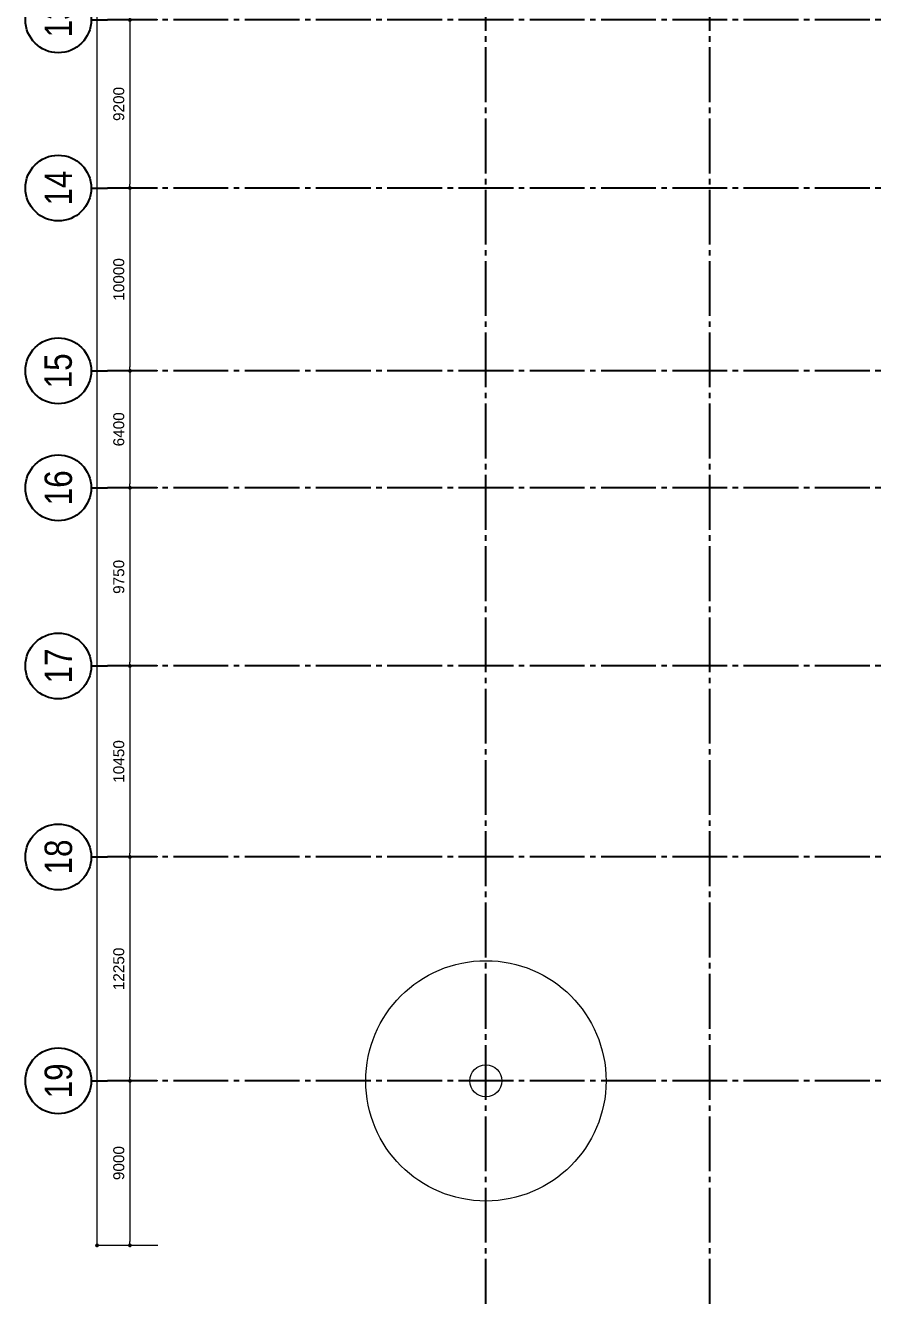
# Model space of a CAD drawing. Header units: millimetres. Extents: x 3014920 to 3563667, y -1638653 to -1356471.
# Drawn here: x 3014920 to 3061496, y -1542374 to -1472874 of the extents above; entities that cross this region are included whole.
import ezdxf
from ezdxf.enums import TextEntityAlignment as Align

# ---------------------------------------------------------------- set-up
doc = ezdxf.new("R2010")
doc.units = ezdxf.units.MM
doc.header["$MEASUREMENT"] = 0
doc.header["$PDMODE"] = 2
doc.linetypes.add('CHG_XX_Luoi truc$0$MB_Luoi truc$0$Center101', pattern=[13, 10, -1, 1, -1])
doc.layers.get('0').update_dxf_attribs({"lineweight": 9})
doc.layers.get('Defpoints').update_dxf_attribs({"color": 10, "lineweight": 0})
for name, color, linetype, lineweight in [('CHG_XX_Cot_Ham 2$0$MB_Luoi truc$0$Dim 300', 1, 'Continuous', 5), ('CHG_XX_Cot_Ham 2$0$NS-DuongBao', 3, 'Continuous', 18), ('CHG_XX_Cot_Ham 2$0$NS-Pier-H2', 150, 'Continuous', 13), ('CHG_XX_Damsan_Ham 2$0$CHG_XX_Damsan_Ham 2$0$DBAO', 3, 'Continuous', 13), ('CHG_XX_Damsan_Ham 2$0$HATCH', 57, 'Continuous', 9)]:
    doc.layers.add(name, color=color, linetype=linetype, lineweight=lineweight)
doc.layers.add('CHG_XX_Luoi truc$0$Grid', color=34, linetype='Continuous')
doc.layers.add('CHG_XX_Luoi truc$0$Grid Line', color=8, linetype='CHG_XX_Luoi truc$0$MB_Luoi truc$0$Center101')
doc.styles.add('CHG_XX_Cot_Ham 2$0$MB_Luoi truc$0$Arial_C', font='arial.ttf')
doc.styles.add('CHG_XX_Luoi truc$0$MB_Luoi truc$0$Grid A-F$0$VNI-HelveCB', font='VHELVCB_0.TTF')
doc.dimstyles.new('CHG_XX_Cot_Ham 2$0$MB_Luoi truc$0$Dim 300 (A1-A2)', dxfattribs={"dimscale": 300, "dimtxt": 2, "dimasz": 0.7, "dimexe": 0, "dimexo": 1, "dimgap": 1, "dimtad": 1, "dimdec": 0, "dimzin": 12, "dimdsep": 46, "dimtxsty": 'CHG_XX_Cot_Ham 2$0$MB_Luoi truc$0$Arial_C', "dimblk": 'CHG_XX_Cot_Ham 2$0$MB_Luoi truc$0$_Dot', "dimcen": 1, "dimclrd": 256, "dimclre": 256, "dimclrt": 3, "dimadec": 0, "dimazin": 0, "dimtfac": 1, "dimtdec": 0, "dimtix": 1, "dimtmove": 2, "dimatfit": 3, "dimldrblk": 'CHG_XX_Cot_Ham 2$0$MB_Luoi truc$0$HTT Arrow 30', "dimfxl": 1, "dimtolj": 1, "dimtzin": 0, "dimarcsym": 0})

# ---------------------------------------------------------------- blocks, each defined once
blk = doc.blocks.new('CHG_XX_Cot_Ham 2$0$MB_Luoi truc$0$_Dot')
at = {"color": 0, "linetype": 'ByBlock', "lineweight": -2}
blk.add_line((-0.5, 0), (-1, 0), dxfattribs=at)
at = {"color": 0, "linetype": 'ByBlock', "const_width": 0.5}
blk.add_lwpolyline([(-0.25, 0, 1), (0.25, 0, 1)], format="xyb", close=True, dxfattribs=at)
blk = doc.blocks.new('*D2874')
at = {"layer": 'CHG_XX_Cot_Ham 2$0$MB_Luoi truc$0$Dim 300', "lineweight": -2, "transparency": 16777216}
for p, q in [((-17945, 58050), (-19478, 58050)), ((-19478, 57840), (-19478, 49060)), ((-17945, 48850), (-19478, 48850))]:
    blk.add_line(p, q, dxfattribs=at)
at = {"layer": 'Defpoints', "color": 0, "transparency": 16777216}
for p in [(-17645, 58050), (-19478, 48850), (-17645, 48850)]:
    blk.add_point(p, dxfattribs=at)
at = {"layer": 'CHG_XX_Cot_Ham 2$0$MB_Luoi truc$0$Dim 300', "lineweight": -2, "transparency": 16777216, "xscale": 210, "yscale": 210, "zscale": 210}
for p, rotation in [((-19478, 58050), 90), ((-19478, 48850), 270)]:
    blk.add_blockref('CHG_XX_Cot_Ham 2$0$MB_Luoi truc$0$_Dot', p, dxfattribs=dict(at, rotation=rotation))
at = {"layer": 'CHG_XX_Cot_Ham 2$0$MB_Luoi truc$0$Dim 300', "color": 3, "transparency": 16777216, "insert": (-20085, 53450), "char_height": 600, "attachment_point": 5, "rotation": 90, "style": 'CHG_XX_Cot_Ham 2$0$MB_Luoi truc$0$Arial_C'}
blk.add_mtext('\\A1;9200', dxfattribs=at)
blk = doc.blocks.new('CHG_XX_Cot_Ham 2$0$MB_Luoi truc$0$HTT Arrow 30')
blk.add_hatch(color=256).paths.add_polyline_path([(-2.5, 0.375), (-2.5, -0.375), (0, 0)])
at = {"color": 0, "linetype": 'ByBlock', "lineweight": -2}
for p, q in [((0, 0), (-2.5, 0.375)), ((-2.5, -0.375), (-2.5, 0.375)), ((0, 0), (-2.5, -0.375))]:
    blk.add_line(p, q, dxfattribs=at)
blk = doc.blocks.new('*D2875')
at = {"layer": 'CHG_XX_Cot_Ham 2$0$MB_Luoi truc$0$Dim 300', "lineweight": -2, "transparency": 16777216}
for p, q in [((-17945, 48850), (-19478, 48850)), ((-19478, 48640), (-19478, 39060)), ((-17945, 38850), (-19478, 38850))]:
    blk.add_line(p, q, dxfattribs=at)
at = {"layer": 'Defpoints', "color": 0, "transparency": 16777216}
for p in [(-17645, 48850), (-19478, 38850), (-17645, 38850)]:
    blk.add_point(p, dxfattribs=at)
at = {"layer": 'CHG_XX_Cot_Ham 2$0$MB_Luoi truc$0$Dim 300', "lineweight": -2, "transparency": 16777216, "xscale": 210, "yscale": 210, "zscale": 210}
for p, rotation in [((-19478, 48850), 90), ((-19478, 38850), 270)]:
    blk.add_blockref('CHG_XX_Cot_Ham 2$0$MB_Luoi truc$0$_Dot', p, dxfattribs=dict(at, rotation=rotation))
at = {"layer": 'CHG_XX_Cot_Ham 2$0$MB_Luoi truc$0$Dim 300', "color": 3, "transparency": 16777216, "insert": (-20085, 43850), "char_height": 600, "attachment_point": 5, "rotation": 90, "style": 'CHG_XX_Cot_Ham 2$0$MB_Luoi truc$0$Arial_C'}
blk.add_mtext('\\A1;10000', dxfattribs=at)
blk = doc.blocks.new('*D2876')
at = {"layer": 'CHG_XX_Cot_Ham 2$0$MB_Luoi truc$0$Dim 300', "lineweight": -2, "transparency": 16777216}
for p, q in [((-17945, 38850), (-19478, 38850)), ((-19478, 38640), (-19478, 32660)), ((-17945, 32450), (-19478, 32450))]:
    blk.add_line(p, q, dxfattribs=at)
at = {"layer": 'Defpoints', "color": 0, "transparency": 16777216}
for p in [(-17645, 38850), (-19478, 32450), (-17645, 32450)]:
    blk.add_point(p, dxfattribs=at)
at = {"layer": 'CHG_XX_Cot_Ham 2$0$MB_Luoi truc$0$Dim 300', "lineweight": -2, "transparency": 16777216, "xscale": 210, "yscale": 210, "zscale": 210}
for p, rotation in [((-19478, 38850), 90), ((-19478, 32450), 270)]:
    blk.add_blockref('CHG_XX_Cot_Ham 2$0$MB_Luoi truc$0$_Dot', p, dxfattribs=dict(at, rotation=rotation))
at = {"layer": 'CHG_XX_Cot_Ham 2$0$MB_Luoi truc$0$Dim 300', "color": 3, "transparency": 16777216, "insert": (-20085, 35650), "char_height": 600, "attachment_point": 5, "rotation": 90, "style": 'CHG_XX_Cot_Ham 2$0$MB_Luoi truc$0$Arial_C'}
blk.add_mtext('\\A1;6400', dxfattribs=at)
blk = doc.blocks.new('*D2877')
at = {"layer": 'CHG_XX_Cot_Ham 2$0$MB_Luoi truc$0$Dim 300', "lineweight": -2, "transparency": 16777216}
for p, q in [((-17945, 32450), (-19478, 32450)), ((-19478, 32240), (-19478, 22910)), ((-17945, 22700), (-19478, 22700))]:
    blk.add_line(p, q, dxfattribs=at)
at = {"layer": 'Defpoints', "color": 0, "transparency": 16777216}
for p in [(-17645, 32450), (-19478, 22700), (-17645, 22700)]:
    blk.add_point(p, dxfattribs=at)
at = {"layer": 'CHG_XX_Cot_Ham 2$0$MB_Luoi truc$0$Dim 300', "lineweight": -2, "transparency": 16777216, "xscale": 210, "yscale": 210, "zscale": 210}
for p, rotation in [((-19478, 32450), 90), ((-19478, 22700), 270)]:
    blk.add_blockref('CHG_XX_Cot_Ham 2$0$MB_Luoi truc$0$_Dot', p, dxfattribs=dict(at, rotation=rotation))
at = {"layer": 'CHG_XX_Cot_Ham 2$0$MB_Luoi truc$0$Dim 300', "color": 3, "transparency": 16777216, "insert": (-20085, 27575), "char_height": 600, "attachment_point": 5, "rotation": 90, "style": 'CHG_XX_Cot_Ham 2$0$MB_Luoi truc$0$Arial_C'}
blk.add_mtext('\\A1;9750', dxfattribs=at)
blk = doc.blocks.new('*D2878')
at = {"layer": 'CHG_XX_Cot_Ham 2$0$MB_Luoi truc$0$Dim 300', "lineweight": -2, "transparency": 16777216}
for p, q in [((-17945, 22700), (-19478, 22700)), ((-19478, 22490), (-19478, 12460)), ((-17945, 12250), (-19478, 12250))]:
    blk.add_line(p, q, dxfattribs=at)
at = {"layer": 'Defpoints', "color": 0, "transparency": 16777216}
for p in [(-17645, 22700), (-19478, 12250), (-17645, 12250)]:
    blk.add_point(p, dxfattribs=at)
at = {"layer": 'CHG_XX_Cot_Ham 2$0$MB_Luoi truc$0$Dim 300', "lineweight": -2, "transparency": 16777216, "xscale": 210, "yscale": 210, "zscale": 210}
for p, rotation in [((-19478, 22700), 90), ((-19478, 12250), 270)]:
    blk.add_blockref('CHG_XX_Cot_Ham 2$0$MB_Luoi truc$0$_Dot', p, dxfattribs=dict(at, rotation=rotation))
at = {"layer": 'CHG_XX_Cot_Ham 2$0$MB_Luoi truc$0$Dim 300', "color": 3, "transparency": 16777216, "insert": (-20085, 17475), "char_height": 600, "attachment_point": 5, "rotation": 90, "style": 'CHG_XX_Cot_Ham 2$0$MB_Luoi truc$0$Arial_C'}
blk.add_mtext('\\A1;10450', dxfattribs=at)
blk = doc.blocks.new('*D2879')
at = {"layer": 'CHG_XX_Cot_Ham 2$0$MB_Luoi truc$0$Dim 300', "lineweight": -2, "transparency": 16777216}
for p, q in [((-17945, 12250), (-19478, 12250)), ((-19478, 12040), (-19478, 210)), ((-17945, 0), (-19478, 0))]:
    blk.add_line(p, q, dxfattribs=at)
at = {"layer": 'Defpoints', "color": 0, "transparency": 16777216}
for p in [(-17645, 12250), (-19478, 0), (-17645, 0)]:
    blk.add_point(p, dxfattribs=at)
at = {"layer": 'CHG_XX_Cot_Ham 2$0$MB_Luoi truc$0$Dim 300', "lineweight": -2, "transparency": 16777216, "xscale": 210, "yscale": 210, "zscale": 210}
for p, rotation in [((-19478, 12250), 90), ((-19478, 0), 270)]:
    blk.add_blockref('CHG_XX_Cot_Ham 2$0$MB_Luoi truc$0$_Dot', p, dxfattribs=dict(at, rotation=rotation))
at = {"layer": 'CHG_XX_Cot_Ham 2$0$MB_Luoi truc$0$Dim 300', "color": 3, "transparency": 16777216, "insert": (-20085, 6125), "char_height": 600, "attachment_point": 5, "rotation": 90, "style": 'CHG_XX_Cot_Ham 2$0$MB_Luoi truc$0$Arial_C'}
blk.add_mtext('\\A1;12250', dxfattribs=at)
blk = doc.blocks.new('*D2880')
at = {"layer": 'CHG_XX_Cot_Ham 2$0$MB_Luoi truc$0$Dim 300', "lineweight": -2, "transparency": 16777216}
for p, q in [((-17945, 163400), (-21278, 163400)), ((-21278, -8790), (-21278, 163190)), ((-17945, -9000), (-21278, -9000))]:
    blk.add_line(p, q, dxfattribs=at)
at = {"layer": 'Defpoints', "color": 0, "transparency": 16777216}
for p in [(-21278, 163400), (-17645, 163400), (-17645, -9000)]:
    blk.add_point(p, dxfattribs=at)
at = {"layer": 'CHG_XX_Cot_Ham 2$0$MB_Luoi truc$0$Dim 300', "lineweight": -2, "transparency": 16777216, "xscale": 210, "yscale": 210, "zscale": 210}
for p, rotation in [((-21278, 163400), 90), ((-21278, -9000), 270)]:
    blk.add_blockref('CHG_XX_Cot_Ham 2$0$MB_Luoi truc$0$_Dot', p, dxfattribs=dict(at, rotation=rotation))
at = {"layer": 'CHG_XX_Cot_Ham 2$0$MB_Luoi truc$0$Dim 300', "color": 3, "transparency": 16777216, "insert": (-21885, 77200), "char_height": 600, "attachment_point": 5, "rotation": 90, "style": 'CHG_XX_Cot_Ham 2$0$MB_Luoi truc$0$Arial_C'}
blk.add_mtext('\\A1;172400', dxfattribs=at)
blk = doc.blocks.new('*D2868')
at = {"layer": 'CHG_XX_Cot_Ham 2$0$MB_Luoi truc$0$Dim 300', "lineweight": -2, "transparency": 16777216}
for p, q in [((-17945, 0), (-19478, 0)), ((-19478, -210), (-19478, -8790)), ((-17945, -9000), (-19478, -9000))]:
    blk.add_line(p, q, dxfattribs=at)
at = {"layer": 'Defpoints', "color": 0, "transparency": 16777216}
for p in [(-17645, 0), (-19478, -9000), (-17645, -9000)]:
    blk.add_point(p, dxfattribs=at)
at = {"layer": 'CHG_XX_Cot_Ham 2$0$MB_Luoi truc$0$Dim 300', "lineweight": -2, "transparency": 16777216, "xscale": 210, "yscale": 210, "zscale": 210}
for p, rotation in [((-19478, 0), 90), ((-19478, -9000), 270)]:
    blk.add_blockref('CHG_XX_Cot_Ham 2$0$MB_Luoi truc$0$_Dot', p, dxfattribs=dict(at, rotation=rotation))
at = {"layer": 'CHG_XX_Cot_Ham 2$0$MB_Luoi truc$0$Dim 300', "color": 3, "transparency": 16777216, "insert": (-20085, -4500), "char_height": 600, "attachment_point": 5, "rotation": 90, "style": 'CHG_XX_Cot_Ham 2$0$MB_Luoi truc$0$Arial_C'}
blk.add_mtext('\\A1;9000', dxfattribs=at)
blk = doc.blocks.new('*U2889')
at = {"layer": 'CHG_XX_Luoi truc$0$Grid Line'}
blk.add_line((0, 0), (0, 608), dxfattribs=at)
at = {"layer": 'CHG_XX_Luoi truc$0$Grid', "lineweight": -2, "style": 'CHG_XX_Luoi truc$0$MB_Luoi truc$0$Grid A-F$0$VNI-HelveCB'}
for tag, p in [('GRIDSUB', (0, 617)), ('GRID', (0, -9))]:
    blk.add_attdef(tag, text='', height=5, dxfattribs=at).set_placement(p, align=Align.MIDDLE)
blk = doc.blocks.new('*U2890')
at = {"layer": 'CHG_XX_Luoi truc$0$Grid Line'}
blk.add_line((0, 0), (0, 608), dxfattribs=at)
at = {"layer": 'CHG_XX_Luoi truc$0$Grid', "lineweight": -2, "style": 'CHG_XX_Luoi truc$0$MB_Luoi truc$0$Grid A-F$0$VNI-HelveCB'}
for tag, p in [('GRIDSUB', (0, 617)), ('GRID', (0, -9))]:
    blk.add_attdef(tag, text='', height=5, dxfattribs=at).set_placement(p, align=Align.MIDDLE)
blk = doc.blocks.new('*U2891')
at = {"layer": 'CHG_XX_Luoi truc$0$Grid', "lineweight": -2}
blk.add_line((0, 441), (0, 438), dxfattribs=at)
blk.add_circle((0, 447), 6, dxfattribs=at)
at = {"layer": 'CHG_XX_Luoi truc$0$Grid Line'}
blk.add_line((0, 0), (0, 438), dxfattribs=at)
at = {"layer": 'CHG_XX_Luoi truc$0$Grid', "lineweight": -2, "style": 'CHG_XX_Luoi truc$0$MB_Luoi truc$0$Grid A-F$0$VNI-HelveCB'}
for tag, p in [('GRIDSUB', (0, 447)), ('GRID', (0, -9))]:
    blk.add_attdef(tag, text='', height=5, dxfattribs=at).set_placement(p, align=Align.MIDDLE)
blk = doc.blocks.new('CHG_XX_Luoi truc')
at = {"layer": 'Defpoints', "ltscale": 1500}
blk.add_circle((0, 0), 6575, dxfattribs=at)
at = {"layer": 'CHG_XX_Luoi truc$0$Grid', "xscale": 300, "yscale": 300, "zscale": 300}
for name, p in [('*U2890', (0, -12747)), ('*U2889', (12250, -12747))]:
    blk.add_blockref(name, p, dxfattribs=at)
at = {"layer": 'CHG_XX_Luoi truc$0$Grid'}
ref = blk.add_blockref('*U2891', (110703, 58050), dxfattribs=dict(at, xscale=300.0000000000013, yscale=300.0000000000013, zscale=300.0000000000013, rotation=90))
ref.add_attrib('GRIDSUB', '13', dxfattribs={"lineweight": -2, "height": 1500, "rotation": 90, "style": 'CHG_XX_Luoi truc$0$MB_Luoi truc$0$Grid A-F$0$VNI-HelveCB'}).set_placement((-23397, 58050), align=Align.MIDDLE)
ref = blk.add_blockref('*U2891', (110703, 48850), dxfattribs=dict(at, xscale=300.0000000000013, yscale=300.0000000000013, zscale=300.0000000000013, rotation=90))
ref.add_attrib('GRIDSUB', '14', dxfattribs={"lineweight": -2, "height": 1500, "rotation": 90, "style": 'CHG_XX_Luoi truc$0$MB_Luoi truc$0$Grid A-F$0$VNI-HelveCB'}).set_placement((-23397, 48850), align=Align.MIDDLE)
ref = blk.add_blockref('*U2891', (110703, 38850), dxfattribs=dict(at, xscale=300.0000000000013, yscale=300.0000000000013, zscale=300.0000000000013, rotation=90))
ref.add_attrib('GRIDSUB', '15', dxfattribs={"lineweight": -2, "height": 1500, "rotation": 90, "style": 'CHG_XX_Luoi truc$0$MB_Luoi truc$0$Grid A-F$0$VNI-HelveCB'}).set_placement((-23397, 38850), align=Align.MIDDLE)
ref = blk.add_blockref('*U2891', (110703, 32450), dxfattribs=dict(at, xscale=300.0000000000013, yscale=300.0000000000013, zscale=300.0000000000013, rotation=90))
ref.add_attrib('GRIDSUB', '16', dxfattribs={"lineweight": -2, "height": 1500, "rotation": 90, "style": 'CHG_XX_Luoi truc$0$MB_Luoi truc$0$Grid A-F$0$VNI-HelveCB'}).set_placement((-23397, 32450), align=Align.MIDDLE)
ref = blk.add_blockref('*U2891', (110703, 22700), dxfattribs=dict(at, xscale=300.0000000000013, yscale=300.0000000000013, zscale=300.0000000000013, rotation=90))
ref.add_attrib('GRIDSUB', '17', dxfattribs={"lineweight": -2, "height": 1500, "rotation": 90, "style": 'CHG_XX_Luoi truc$0$MB_Luoi truc$0$Grid A-F$0$VNI-HelveCB'}).set_placement((-23397, 22700), align=Align.MIDDLE)
ref = blk.add_blockref('*U2891', (110703, 12250), dxfattribs=dict(at, xscale=300.0000000000013, yscale=300.0000000000013, zscale=300.0000000000013, rotation=90))
ref.add_attrib('GRIDSUB', '18', dxfattribs={"lineweight": -2, "height": 1500, "rotation": 90, "style": 'CHG_XX_Luoi truc$0$MB_Luoi truc$0$Grid A-F$0$VNI-HelveCB'}).set_placement((-23397, 12250), align=Align.MIDDLE)
ref = blk.add_blockref('*U2891', (110703, 0), dxfattribs=dict(at, xscale=300.0000000000013, yscale=300.0000000000013, zscale=300.0000000000013, rotation=90))
ref.add_attrib('GRIDSUB', '19', dxfattribs={"lineweight": -2, "height": 1500, "rotation": 90, "style": 'CHG_XX_Luoi truc$0$MB_Luoi truc$0$Grid A-F$0$VNI-HelveCB'}).set_placement((-23397, 0), align=Align.MIDDLE)
blk = doc.blocks.new('CHG_XX_Cot_Ham 2')
at = {"layer": 'CHG_XX_Cot_Ham 2$0$NS-DuongBao'}
blk.add_circle((0, 0), 876.6, dxfattribs=at)
at = {"layer": 'Defpoints'}
blk.add_circle((0, 0), 876.6, dxfattribs=at)
at = {"layer": 'CHG_XX_Cot_Ham 2$0$NS-Pier-H2'}
blk.add_blockref('CHG_XX_Luoi truc', (0, 0), dxfattribs=at)
at = {"layer": 'CHG_XX_Cot_Ham 2$0$MB_Luoi truc$0$Dim 300'}
for base, p1, p2, picture, middle in [((-21278.2, 163400), (-17645.1, -9000), (-17645.1, 163400), '*D2880', (-21884.5, 77200)), ((-19478.2, 48850), (-17645.1, 58050), (-17645.1, 48850), '*D2874', (-20084.5, 53450)), ((-19478.2, 38850), (-17645.1, 48850), (-17645.1, 38850), '*D2875', (-20084.5, 43850)), ((-19478.2, 32450), (-17645.1, 38850), (-17645.1, 32450), '*D2876', (-20084.5, 35650)), ((-19478.2, 22700), (-17645.1, 32450), (-17645.1, 22700), '*D2877', (-20084.5, 27575)), ((-19478.2, 12250), (-17645.1, 22700), (-17645.1, 12250), '*D2878', (-20084.5, 17475)), ((-19478.2, 0), (-17645.1, 12250), (-17645.1, 0), '*D2879', (-20084.5, 6125)), ((-19478.2, -9000), (-17645.1, 0), (-17645.1, -9000), '*D2868', (-20084.5, -4500))]:
    dim = blk.add_linear_dim(base=base, p1=p1, p2=p2, angle=90, dimstyle='CHG_XX_Cot_Ham 2$0$MB_Luoi truc$0$Dim 300 (A1-A2)', dxfattribs=at)
    dim.commit()
    dim.dimension.update_dxf_attribs({"geometry": picture, "text_midpoint": middle})
blk = doc.blocks.new('CHG_XX_Damsan_Ham 2', base_point=(3089256, -609981))
at = {"layer": 'CHG_XX_Damsan_Ham 2$0$CHG_XX_Damsan_Ham 2$0$DBAO'}
blk.add_blockref('CHG_XX_Cot_Ham 2', (0, 0), dxfattribs=at)
at = {"layer": 'CHG_XX_Damsan_Ham 2$0$HATCH'}
blk.add_blockref('CHG_XX_Cot_Ham 2', (0, 0), dxfattribs=at)

msp = doc.modelspace()

# ---------------------------------------------------------------- block references
at = {"layer": 'Defpoints'}
msp.add_blockref('CHG_XX_Damsan_Ham 2', (6129373.22641, -2140605.03015), dxfattribs=at)

doc.saveas('drawing.dxf')
